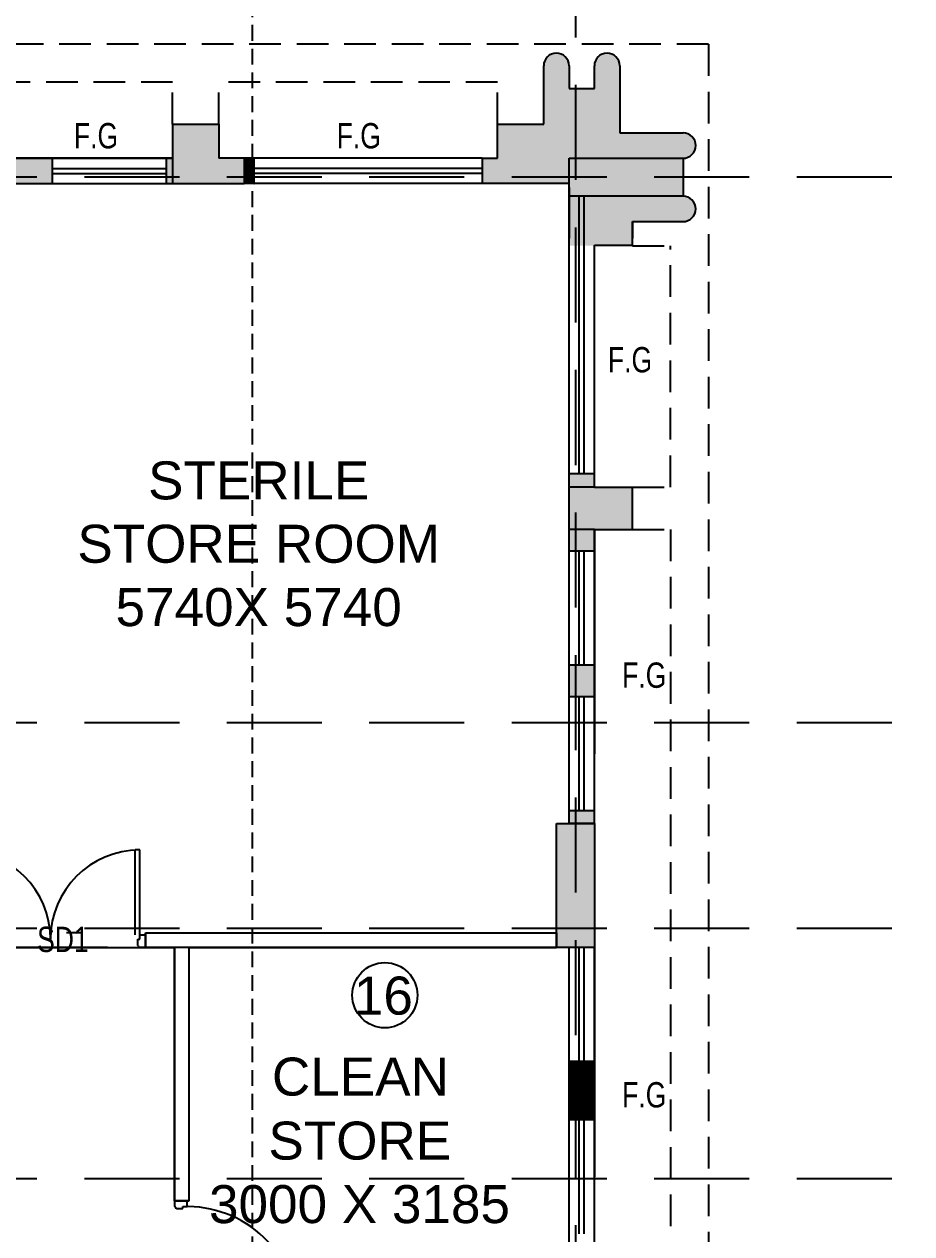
# Model space of a CAD drawing. Extents: x 11598203 to 11995143, y -3849975 to -3698974.
# Drawn here: x 11971727 to 11978736, y -3768511 to -3758963 of the extents above; entities that cross this region are included whole.
import ezdxf

# ---------------------------------------------------------------- set-up
doc = ezdxf.new("R2010")
doc.units = 0
doc.header["$MEASUREMENT"] = 0
doc.linetypes.add('DASHED', pattern=[0.75, 0.5, -0.25])
doc.linetypes.add('HIDDEN', pattern=[0.375, 0.25, -0.125])
doc.layers.get('0').update_dxf_attribs({"linetype": 'CONTINUOUS'})
for name, color, linetype in [('GRID LINES', 9, 'CONTINUOUS'), ('HATCH', 7, 'CONTINUOUS'), ('HS', 7, 'CONTINUOUS'), ('SECTION', 8, 'CONTINUOUS')]:
    doc.layers.add(name, color=color, linetype=linetype)
doc.styles.add('ARIAL', font='arial.ttf', dxfattribs={"width": 0.75})
doc.styles.get("Standard").update_dxf_attribs({"font": 'arial.ttf'})

# ---------------------------------------------------------------- blocks, each defined once
blk = doc.blocks.new('8TH FLOOR')
at = {"ltscale": 500}
h = blk.add_hatch(color=8, dxfattribs=at)
edge = h.paths.add_edge_path()
edge.add_line((0, 48849.99999993248), (-899.9999997001141, 48849.99999993341))
edge.add_line((-899.9999997001141, 48849.99999993341), (-899.9999997001141, 48460.0008694143))
edge.add_line((-899.9999997001141, 48460.0008694143), (-399.9999997001141, 48460.00086941384))
edge.add_line((-399.9999997001141, 48460.00086941384), (-399.9999997001141, 48649.99999993341))
edge.add_line((-399.9999997001141, 48649.99999993341), (0, 48649.99999993294))
edge.add_arc((0.0002157911658287048, 48749.99999993248), 99.99999999976717, 269.9998763607694, 450.0001236392305)
edge = h.paths.add_edge_path()
edge.add_line((-699.9999997019768, 49699.99999993201), (-899.9999997001141, 49699.99999993201))
edge.add_line((-899.9999997001141, 49699.99999993201), (-899.9999997001141, 49879.99999991478))
edge.add_arc((-999.9999998491257, 49879.9999999227), 100.0000001490116, 0, 180)
edge.add_line((-1099.999999998137, 49879.99999993062), (-1100, 49419.99999993248))
edge.add_line((-1100, 49419.99999993248), (-1464.999999698251, 49419.99999993248))
edge.add_line((-1464.999999698251, 49419.99999993248), (-1464.999999698251, 49149.99999993294))
edge.add_line((-1464.999999698251, 49149.99999993294), (-1585.999999994412, 49149.99999993294))
edge.add_line((-1585.999999994412, 49149.99999993294), (-1585.999999994412, 48949.99999993201))
edge.add_line((-1585.999999994412, 48949.99999993201), (-899.9999997001141, 48949.99999993248))
edge.add_line((-899.9999997001141, 48949.99999993248), (-899.9999997001141, 49149.99999993155))
edge.add_line((-899.9999997001141, 49149.99999993155), (0, 49149.99999993248))
edge.add_arc((-1.862645149230957e-09, 49249.99999993155), 99.99999999906868, 270.0000000010672, 449.9999999989328)
edge.add_line((0, 49349.99999993062), (-499.9999999962747, 49349.99999993108))
edge.add_line((-499.9999999962747, 49349.99999993108), (-499.9999999962747, 49879.99999993062))
edge.add_arc((-599.9999999962747, 49879.99995152699), 100.0000000000117, 2.77312199187236e-05, 180.004409531831)
edge.add_line((-699.9999997001141, 49879.99225543858), (-699.9999997019768, 49699.99999993201))
for points in [[(-3464.999999696389, 49149.99999993201), (-3664.999999994412, 49149.99999993248), (-3664.999999992549, 49419.99999993248), (-4029.999999696389, 49419.99999993201), (-4029.999999696389, 49149.99999993248), (-4029.999999692664, 48949.99999993248), (-3464.999999696389, 48949.99999993248)], [(-5364.999999692664, 49069.99999993294), (-5364.999999692664, 49149.99999993201), (-4981.50503981486, 49149.99999993201), (-4981.50503981486, 49069.99999993248), (-4981.50503981486, 49029.99999993294), (-4981.50503981486, 48949.99999993294), (-5364.999999692664, 48949.99999993294), (-5364.999999692664, 49029.99999993341)], [(-4029.999999696389, 48949.99999993294), (-4029.999999696389, 49149.99999993248), (-4081.50503981486, 49149.99999993248), (-4081.50503981486, 49069.99999993341), (-4081.50503981486, 49029.99999993388), (-4081.50503981486, 48949.99999993248), (-4029.999999696389, 48949.99999993248)], [(-699.9999997001141, 46555.00086941803), (-699.9999997001141, 46660.0008694143), (-779.9999997001141, 46660.0008694143), (-819.9999997001141, 46660.0008694143), (-899.9999997001141, 46660.0008694143), (-899.9999997001141, 46555.00086941803)], [(-399.9999997001141, 46555.00086941803), (-699.9999997001141, 46555.00086941803), (-899.9999997001141, 46555.00086941849), (-899.9999997001141, 46220.00086941896), (-699.9999997001141, 46220.00086941896), (-399.9999997001141, 46220.00086941896)], [(-699.9999997001141, 43898.26086947182), (-699.9999997001141, 43999.69811117975), (-779.9999997001141, 43999.69811117975), (-819.9999997001141, 43999.69811117975), (-899.9999997001141, 43999.69811117975), (-899.9999997001141, 43898.26086947182)]]:
    blk.add_hatch(color=8, dxfattribs=at).paths.add_polyline_path(points)
h = blk.add_hatch(color=8, dxfattribs=at)
h.paths.add_polyline_path([(-819.9999996982515, 44899.69811117975), (-779.9999997001141, 44899.69811117975), (-699.9999997001141, 44899.69811117975), (-699.9999997001141, 45149.69811118022), (-779.9999997001141, 45149.69811118022), (-819.9999997001141, 45149.69811118022), (-899.9999997001141, 45149.69811118022), (-899.9999997001141, 44899.69811117975)])
h.paths.add_polyline_path([(-819.9999996982515, 46049.69811118022), (-779.9999997001141, 46049.69811118022), (-699.9999997001141, 46049.69811118022), (-699.9999997001141, 46220.00086941896), (-899.9999997001141, 46220.00086941896), (-899.9999997001141, 46049.69811118022)])
at = {"layer": 'HATCH', "ltscale": 500}
h = blk.add_hatch(color=32, dxfattribs=at)
h.dxf.hatch_style = 1
h.paths.add_polyline_path([(-44309.99999993667, 10129.99999998417), (-44009.99999964237, 10129.99999998417), (-44009.99999964237, 9229.999999986961), (-44309.99999993667, 9229.999999986961)])
h.paths.add_polyline_path([(-6929.999999688938, 6229.99999998929), (-6629.999999688938, 6229.99999998929), (-6629.999999688938, 5251.73913045926), (-6929.999999688938, 5251.73913045926)])
h.paths.add_polyline_path([(-899.9999996982515, 6264.99999998929), (1.862645149230957e-09, 6264.99999998929), (1.862645149230957e-09, 5964.999999990221), (-899.9999996982515, 5964.999999990221)])
h.paths.add_polyline_path([(-31623.74347890913, -10479.99999998743), (-31023.74347890913, -10479.99999998743), (-31023.74347890913, -10779.9999999865), (-31623.74347890913, -10779.9999999865)])
h.paths.add_polyline_path([(-36804.99999965169, -13009.9999999837), (-36054.99999964982, -13009.9999999837), (-36054.99999964982, -13309.99999998324), (-36804.99999965169, -13309.99999998324)])
h.paths.add_polyline_path([(-26484.99999966472, 199.9999999990687), (-26184.99999996461, 199.9999999990687), (-26184.99999996461, -700.0008696326986), (-26484.99999966472, -700.0008696326986)])
h.paths.add_polyline_path([(-36354.99999994971, -17734.99913034542), (-36054.99999964982, -17734.99913034542), (-36054.99999964982, -18484.99999997485), (-36354.99999994971, -18484.99999997485)])
h.paths.add_polyline_path([(-4099.999999992549, 199.9999999995343), (-3499.999999992549, 200), (-3499.999999992549, -100), (-4099.999999992549, -100.0000000004657)])
h.paths.add_polyline_path([(-47739.99999963492, 18319.99999997579), (-46989.99999963678, 18319.99999997579), (-46989.99999963678, 18019.99999997439), (-47739.99999963492, 18019.99999997439)])
h.paths.add_polyline_path([(-47739.99999963492, 14789.99999997998), (-46839.99999963678, 14789.99999997998), (-46839.99999963678, 14489.99999997905), (-47739.99999963492, 14489.99999997905)])
h.paths.add_polyline_path([(-10758.26086936891, 299.9999999981374), (-9929.999999687076, 299.9999999981374), (-9929.999999687076, -9.313225746154785e-10), (-10758.26086936891, -9.313225746154785e-10)])
h.paths.add_polyline_path([(-36804.99999965169, -7679.999999991152), (-36054.99999964982, -7679.999999991152), (-36054.99999964982, -7979.999999990687), (-36804.99999965169, -7979.999999990687)])
h.paths.add_polyline_path([(-34514.99999965541, 900.0008696289733), (-34214.99999965355, 900.0008696289733), (-34214.99999965355, -9.313225746154785e-10), (-34514.99999965541, -9.313225746154785e-10)])
h.paths.add_polyline_path([(-40684.99999994412, 750.0008696299046), (-40384.99999964423, 750.0008696299046), (-40384.99999964423, -9.313225746154785e-10), (-40684.99999994412, -9.313225746154785e-10)])
h.paths.add_polyline_path([(-41009.99999964423, -25.00000000093132), (-40709.9999996461, -25.00000000093132), (-40709.9999996461, -775.0008696322329), (-41009.99999964423, -775.0008696322329)])
h.paths.add_polyline_path([(-47739.99999963492, 29189.99999996088), (-46989.99999963678, 29189.99999996088), (-46989.99999963678, 28889.99999995949), (-47739.99999963492, 28889.99999995949)])
h.paths.add_polyline_path([(-899.9999997001141, 29189.99999995902), (0, 29189.99999995902), (0, 28889.99999996042), (-899.9999997001141, 28889.99999996042)])
h.paths.add_polyline_path([(-47839.99999963678, 10129.99999998417), (-47539.99999993294, 10129.99999998417), (-47539.99999993294, 9229.99999998603), (-47839.99999963678, 9229.99999998603)])
h.paths.add_polyline_path([(-41009.99999964423, 750.0008696299046), (-40709.9999996461, 750.0008696299046), (-40709.9999996461, -9.313225746154785e-10), (-41009.99999964423, -9.313225746154785e-10)])
h.paths.add_polyline_path([(-999.9999999944121, 42919.99999993807), (-699.9999996963888, 42919.99999993807), (-699.9999996963888, 43898.26086947182), (-999.9999999944121, 43898.26086947182)])
h.paths.add_polyline_path([(-47739.99999963492, 21919.9999999702), (-46989.99999963678, 21919.9999999702), (-46989.99999963678, 21619.99999996973), (-47739.99999963492, 21619.99999996973)])
h.paths.add_polyline_path([(-19284.99999967404, 199.9999999990687), (-18984.9999996759, 199.9999999990687), (-18984.9999996759, -700.0008696326986), (-19284.99999967404, -700.0008696326986)])
h.paths.add_polyline_path([(-899.9999996982515, 49149.99999993155), (1.862645149230957e-09, 49149.99999993155), (1.862645149230957e-09, 48849.99999993294), (-899.9999996982515, 48849.99999993294)])
h.paths.add_polyline_path([(-899.9999997001141, 32789.9999999539), (0, 32789.9999999539), (0, 32489.9999999539), (-899.9999997001141, 32489.9999999539)])
h.paths.add_polyline_path([(-47739.99999963492, 25519.99999996601), (-46989.99999963678, 25519.99999996601), (-46989.99999963678, 25219.99999996461), (-47739.99999963492, 25219.99999996461)])
h.paths.add_polyline_path([(-15684.99999997579, 6229.999999991152), (-15384.99999967776, 6229.999999991152), (-15384.99999967776, 5329.999130359385), (-15684.99999997579, 5329.999130359385)])
h.paths.add_polyline_path([(-899.9999996982515, 25519.99999996414), (1.862645149230957e-09, 25519.99999996414), (1.862645149230957e-09, 25219.99999996461), (-899.9999996982515, 25219.99999996461)])
h.paths.add_polyline_path([(-39509.99999964796, -13009.9999999837), (-38759.99999964796, -13009.9999999837), (-38759.99999964796, -13309.99999998324), (-39509.99999964796, -13309.99999998324)])
h.paths.add_polyline_path([(-42694.99999964237, 39919.99999994319), (-42394.99999994226, 39919.99999994319), (-42394.99999994226, 39319.99913031235), (-42694.99999964237, 39319.99913031235)])
h.paths.add_polyline_path([(-47739.99999959394, 39919.99999994319), (-46839.99999963678, 39919.99999994319), (-46839.99999963678, 39619.99999994365), (-47739.99999959394, 39619.99999994365)])
h.paths.add_polyline_path([(-899.9999996963888, 39919.99999994319), (-99.99999999813735, 39919.99999994319), (-99.99999999813735, 39619.99999994319), (-899.9999996963888, 39619.99999994319)])
h.paths.add_polyline_path([(-4099.999999992549, 11189.99999998277), (-3401.09994309023, 11189.99999998277), (-3401.09994309023, 10889.99999998463), (-4099.999999992549, 10889.99999998463)])
h.paths.add_polyline_path([(-31623.74347890913, -7729.999999990687), (-31023.74347890913, -7729.999999990687), (-31023.74347890913, -8029.999999990221), (-31623.74347890913, -8029.999999990221)])
h.paths.add_polyline_path([(-44759.99999963865, -18184.99999997532), (-44009.99999964237, -18184.99999997532), (-44009.99999964237, -18484.99999997485), (-44759.99999963865, -18484.99999997485)])
h.paths.add_polyline_path([(-6929.999999690801, 299.9999999981374), (-6101.739130310714, 299.9999999981374), (-6101.739130310714, -9.313225746154785e-10), (-6929.999999690801, -9.313225746154785e-10)])
h.paths.add_polyline_path([(-899.9999996982515, 18319.99999997392), (1.862645149230957e-09, 18319.99999997392), (1.862645149230957e-09, 18019.99999997439), (-899.9999996982515, 18019.99999997439)])
h.paths.add_polyline_path([(-48040.00086926669, -18184.99999997532), (-47289.99999993481, -18184.99999997532), (-47289.99999993481, -18484.99999997485), (-48040.00086926669, -18484.99999997485)])
h.paths.add_polyline_path([(-42694.99999964237, 43520.00086956983), (-42394.99999994226, 43520.00086956983), (-42394.99999994226, 42919.99999993946), (-42694.99999964237, 42919.99999993946)])
h.paths.add_polyline_path([(-39509.99999964796, -10529.99999998696), (-38759.99999964796, -10529.99999998696), (-38759.99999964796, -10829.9999999865), (-39509.99999964796, -10829.9999999865)])
h.paths.add_polyline_path([(-42369.99999934621, 43520.00086956983), (-42069.99999964237, 43520.00086956983), (-42069.99999964237, 42919.99999993946), (-42369.99999934621, 42919.99999993946)])
h.paths.add_polyline_path([(-39509.99999964796, -7679.999999991152), (-38759.99999964796, -7679.999999991152), (-38759.99999964796, -7979.999999990687), (-39509.99999964796, -7979.999999990687)])
h.paths.add_polyline_path([(-46359.99999963865, 43820.00086941989), (-46059.99999993853, 43820.00086941989), (-46059.99999993853, 42919.99999993807), (-46359.99999963865, 42919.99999993807)])
h.paths.add_polyline_path([(-899.9999997038394, 299.9999999981374), (0, 299.9999999981374), (0, -4.656612873077393e-10), (-899.9999997038394, -4.656612873077393e-10)])
h.paths.add_polyline_path([(-28249.9999999553, 51450.00086941058), (-27950.00000025518, 51450.00086941058), (-27950.00000025518, 50549.99999992875), (-28249.9999999553, 50549.99999992875)])
h.paths.add_polyline_path([(-22219.99999996834, 51450.00086941198), (-21920.00000026822, 51450.00086941198), (-21920.00000026822, 50549.99999993015), (-22219.99999996834, 50549.99999993015)])
h.paths.add_polyline_path([(-44309.99999993667, 750.0008696299046), (-44009.99999964237, 750.0008696299046), (-44009.99999964237, -9.313225746154785e-10), (-44309.99999993667, -9.313225746154785e-10)])
h.paths.add_polyline_path([(-42369.99999934621, 39919.99999994319), (-42069.99999964237, 39919.99999994319), (-42069.99999964237, 39319.99913031235), (-42369.99999934621, 39319.99913031235)])
h.paths.add_polyline_path([(-31549.99999965541, 51450.00086941151), (-31249.9999999553, 51450.00086941151), (-31249.9999999553, 50549.99999992969), (-31549.99999965541, 50549.99999992969)])
h.paths.add_polyline_path([(-46359.99999963865, 49700.00086941384), (-46059.99999993481, 49700.00086941384), (-46059.99999993481, 48949.99999993155), (-46359.99999963865, 48949.99999993155)])
h.paths.add_polyline_path([(-42694.99999964237, 36319.99999994878), (-42394.99999994226, 36319.99999994878), (-42394.99999994226, 35719.99913031748), (-42694.99999964237, 35719.99913031748)])
h.paths.add_polyline_path([(-42369.99999934621, 35719.99913031748), (-42069.99999964237, 35719.99913031748), (-42069.99999964237, 36319.99999994785), (-42369.99999934621, 36319.99999994785)])
h.paths.add_polyline_path([(-44309.99999993667, 15239.99999997811), (-44009.99999964237, 15239.99999997811), (-44009.99999964237, 14489.99999997998), (-44309.99999993667, 14489.99999997998)])
h.paths.add_polyline_path([(-42694.99999964237, 49700.00086941384), (-42394.99999993853, 49700.00086941384), (-42394.99999993853, 48949.99999993155), (-42694.99999964237, 48949.99999993155)])
h.paths.add_polyline_path([(-44760.00086956844, -25.00000000093132), (-44009.99999964237, -25.00000000093132), (-44009.99999964237, -325.0000000004657), (-44760.00086956844, -325.0000000004657)])
h.paths.add_polyline_path([(-15684.99999997765, 199.9999999990687), (-15384.99999967963, 199.9999999990687), (-15384.99999967963, -700.0008696326986), (-15684.99999997765, -700.0008696326986)])
h.paths.add_polyline_path([(-39509.99999964796, -5199.999999994412), (-38759.99999964796, -5199.999999994412), (-38759.99999964796, -5499.999999993946), (-39509.99999964796, -5499.999999993946)])
h.paths.add_polyline_path([(-44309.99999993667, 6229.999999989755), (-44009.99999964237, 6229.999999989755), (-44009.99999964237, 5479.999130359851), (-44309.99999993667, 5479.999130359851)])
h.paths.add_polyline_path([(-36354.99999994971, -25.00000000093132), (-36054.99999964982, -25.00000000093132), (-36054.99999964982, -775.0008696322329), (-36354.99999994971, -775.0008696322329)])
h.paths.add_polyline_path([(-22884.99999967031, 199.9999999990687), (-22584.99999967031, 199.9999999990687), (-22584.99999967031, -700.0008696326986), (-22884.99999967031, -700.0008696326986)])
h.paths.add_polyline_path([(-899.9999997001141, 36319.99999994785), (1.862645149230957e-09, 36319.99999994785), (1.862645149230957e-09, 36019.99999994831), (-899.9999997001141, 36019.99999994831)])
h.paths.add_polyline_path([(-47739.99999963492, 32789.99999995483), (-46989.99999963678, 32789.99999995483), (-46989.99999963678, 32489.99999995437), (-47739.99999963492, 32489.99999995437)])
h.paths.add_polyline_path([(-6929.999999690801, -25.00000000093132), (-6329.999130060896, -25.00000000093132), (-6329.999130060896, -325.0000000004657), (-6929.999999690801, -325.0000000004657)])
h.paths.add_polyline_path([(-41009.99999964423, -17734.99913034542), (-40709.9999996461, -17734.99913034542), (-40709.9999996461, -18484.99999997485), (-41009.99999964423, -18484.99999997485)])
h.paths.add_polyline_path([(-36804.99999965169, -5199.999999994412), (-36054.99999964982, -5199.999999994412), (-36054.99999964982, -5499.999999993015), (-36804.99999965169, -5499.999999993015)])
h.paths.add_polyline_path([(-48015.00043445081, -25.00000000093132), (-47264.99956511892, -25.00000000093132), (-47264.99956511892, -325.0000000004657), (-48015.00043445081, -325.0000000004657)])
h.paths.add_polyline_path([(-10530.000869615, -25.00000000093132), (-9929.999999687076, -25.00000000093132), (-9929.999999687076, -325.0000000004657), (-10530.000869615, -325.0000000004657)])
h.paths.add_polyline_path([(-46839.99999963678, 36319.99999994878), (-47739.99999929406, 36319.99999994878), (-47739.99999929406, 36019.99999994971), (-46839.99999963678, 36019.99999994971)])
h.paths.add_polyline_path([(-34514.99999965541, 6229.999999991152), (-34214.99999965169, 6229.999999991152), (-34214.99999965169, 5329.999130359851), (-34514.99999965541, 5329.999130359851)])
h.paths.add_polyline_path([(-30084.999999661, 199.9999999990687), (-29784.99999965914, 199.9999999990687), (-29784.99999965914, -700.0008696326986), (-30084.999999661, -700.0008696326986)])
h.paths.add_polyline_path([(-36804.99999965169, -10529.99999998696), (-36054.99999964982, -10529.99999998696), (-36054.99999964982, -10829.9999999865), (-36804.99999965169, -10829.9999999865)])
h.paths.add_polyline_path([(-10229.99999998137, 6229.99999998929), (-9929.999999685213, 6229.99999998929), (-9929.999999685213, 5329.999130359385), (-10229.99999998137, 5329.999130359385)])
h.paths.add_polyline_path([(-899.9999997001141, 14789.99999997811), (0, 14789.99999997811), (0, 14489.99999997905), (-899.9999997001141, 14489.99999997905)])
h.paths.add_polyline_path([(-899.9999996982515, 9529.999999985565), (78.26086968556046, 9529.999999985565), (78.26086968556046, 9229.99999998603), (-899.9999996982515, 9229.99999998603)])
h.paths.add_polyline_path([(-39939.99999964423, 49850.00086956192), (-39639.99999964796, 49850.00086956192), (-39639.99999964796, 48949.99999993155), (-39939.99999964423, 48949.99999993155)])
edge = h.paths.add_edge_path()
edge.add_line((-19434.99999996834, 49850.00086941803), (-19434.99999996834, 48949.99999993201))
edge.add_line((-6929.999999690801, 9229.99999998603), (-5951.739130010828, 9229.99999998603))
edge.add_line((-41009.99999964423, 15239.99999997811), (-41009.99999964423, 14489.99999997905))
edge.add_line((-19134.99999967404, 42919.99999993946), (-19134.99999967217, 43820.00086941989))
edge.add_line((-40709.9999996461, 5479.999130359851), (-40709.9999996461, 6229.999999989755))
edge.add_line((-40684.99999994412, 6229.999999989755), (-40684.99999994412, 5479.999130359851))
h.paths.add_polyline_path([(-22219.99999967217, 9529.999999986496), (-21319.99913033843, 9529.999999986496), (-21319.99913033843, 9229.99999998603), (-22219.99999967217, 9229.99999998603)])
h.paths.add_polyline_path([(-37579.99999994598, 10129.99999998417), (-37279.99999964982, 10129.99999998417), (-37279.99999964982, 9230.000000179745), (-37579.99999994598, 9230.000000179745)])
h.paths.add_polyline_path([(-40684.99999994412, 9979.999999985565), (-40384.99999964423, 9979.999999985565), (-40384.99999964423, 9229.99999998603), (-40684.99999994412, 9229.99999998603)])
h.paths.add_polyline_path([(-40684.99999994412, 6229.999999989755), (-40384.99999964423, 6229.999999989755), (-40384.99999964423, 5479.999130359851), (-40684.99999994412, 5479.999130359851)])
h.paths.add_polyline_path([(-32228.26086933725, 9529.999999985565), (-31249.99999995343, 9529.999999985565), (-31249.99999995343, 9229.99999998603), (-32228.26086933725, 9229.99999998603)])
h.paths.add_polyline_path([(-30424.13043435104, 6229.999999990687), (-29445.86956496723, 6229.999999990687), (-29445.86956496723, 5929.999999990221), (-30424.13043435104, 5929.999999990221)])
h.paths.add_polyline_path([(-16860.00086900964, 9529.999999985565), (-15959.9999996759, 9529.999999985565), (-15959.9999996759, 9229.99999998603), (-16860.00086900964, 9229.99999998603)])
h.paths.add_polyline_path([(-28249.99999995902, 9529.999999986496), (-27271.73913027905, 9529.999999986496), (-27271.73913027905, 9229.99999998603), (-28249.99999995902, 9229.99999998603)])
h.paths.add_polyline_path([(-10830.00086931512, 9529.999999985565), (-9929.999999685213, 9529.999999985565), (-9929.999999685213, 9229.99999998603), (-10830.00086931512, 9229.99999998603)])
h.paths.add_polyline_path([(-41009.99999964423, 9979.999999985565), (-40709.9999996461, 9979.999999985565), (-40709.9999996461, 9229.99999998603), (-41009.99999964423, 9229.99999998603)])
h.paths.add_polyline_path([(-41009.99999964423, 6229.999999989755), (-40709.9999996461, 6229.999999989755), (-40709.9999996461, 5479.999130359851), (-41009.99999964423, 5479.999130359851)])
h.paths.add_polyline_path([(-16860.00086900964, 36319.99999994785), (-15959.9999996759, 36319.99999994785), (-15959.9999996759, 36019.99999994878), (-16860.00086900964, 36019.99999994878)], flags=16)
h.paths.add_polyline_path([(-22219.99999967217, 43520.00086956937), (-21919.99999967031, 43520.00086956937), (-21919.99999967031, 42919.9999999404), (-22219.99999967217, 42919.9999999404)], flags=16)
h.paths.add_polyline_path([(-22219.99999967217, 29189.99999995902), (-21319.99913033657, 29189.99999995902), (-21319.99913033657, 28889.99999995949), (-22219.99999967217, 28889.99999995949)], flags=16)
h.paths.add_polyline_path([(-25449.99999966286, 45379.9999999362), (-24849.99913003296, 45379.9999999362), (-24849.99913003296, 45079.99999993667), (-25449.99999966286, 45079.99999993667)], flags=16)
h.paths.add_polyline_path([(-25449.999999661, 43219.99999993946), (-24849.99913003296, 43219.99999993946), (-24849.99913003296, 42919.99999993993), (-25449.999999661, 42919.99999993993)], flags=16)
h.paths.add_polyline_path([(-16860.00086901151, 14789.99999997811), (-15959.9999996759, 14789.99999997811), (-15959.9999996759, 14489.99999997998), (-16860.00086901151, 14489.99999997998)], flags=16)
h.paths.add_polyline_path([(-41009.99999964423, 15239.99999997811), (-40709.9999996461, 15239.99999997811), (-40709.9999996461, 14489.99999997905), (-41009.99999964423, 14489.99999997905)], flags=16)
h.paths.add_polyline_path([(-31249.99999994598, 25219.99999994226), (-32150.00086928345, 25219.99999994226), (-32150.00086928345, 25519.99999996321), (-31249.99999994598, 25519.99999996321)], flags=16)
h.paths.add_polyline_path([(-38180.00086927973, 18319.99999997392), (-37279.99999965169, 18319.99999997392), (-37279.99999965169, 18019.99999997439), (-38180.00086927973, 18019.99999997439)], flags=16)
h.paths.add_polyline_path([(-31549.99999965355, 15089.99999997765), (-31249.99999995716, 15089.99999997765), (-31249.99999995716, 14189.99999997951), (-31549.99999965355, 14189.99999997951)], flags=16)
h.paths.add_polyline_path([(-38180.00086927973, 14789.99999997811), (-37279.99999965169, 14789.99999997811), (-37279.99999965169, 14489.99999997905), (-38180.00086927973, 14489.99999997905)], flags=16)
h.paths.add_polyline_path([(-22219.99999967217, 18319.99999997392), (-21319.99913033843, 18319.99999997392), (-21319.99913033843, 18019.99999997439), (-22219.99999967217, 18019.99999997439)], flags=16)
h.paths.add_polyline_path([(-40684.99999994412, 15239.99999997811), (-40384.99999964423, 15239.99999997811), (-40384.99999964423, 14489.99999997905), (-40684.99999994412, 14489.99999997905)], flags=16)
h.paths.add_polyline_path([(-38180.00086927973, 21919.99999996927), (-37279.99999965169, 21919.99999996927), (-37279.99999965169, 21619.99999996973), (-38180.00086927973, 21619.99999996973)], flags=16)
h.paths.add_polyline_path([(-16860.00086900778, 32789.9999999539), (-15959.9999996759, 32789.9999999539), (-15959.9999996759, 32489.99999995437), (-16860.00086900778, 32489.99999995437)], flags=16)
h.paths.add_polyline_path([(-16860.00086900964, 21919.99999996927), (-15959.9999996759, 21919.99999996927), (-15959.9999996759, 21619.99999996973), (-16860.00086900964, 21619.99999996973)], flags=16)
h.paths.add_polyline_path([(-16860.00086901151, 25519.99999996508), (-15959.99999967776, 25519.99999996508), (-15959.99999967776, 25219.99999996414), (-16860.00086901151, 25219.99999996414)], flags=16)
h.paths.add_polyline_path([(-13359.99999968149, 11189.99999998324), (-12759.99999968335, 11189.99999998324), (-12759.99999968335, 10889.99999998324), (-13359.99999968149, 10889.99999998324)], flags=16)
h.paths.add_polyline_path([(-6929.999999690801, 29189.99999995902), (-6029.999130355194, 29189.99999995902), (-6029.999130355194, 28889.99999995949), (-6929.999999690801, 28889.99999995949)], flags=16)
h.paths.add_polyline_path([(-10830.00086931698, 29189.99999995902), (-9929.999999685213, 29189.99999995902), (-9929.999999685213, 28889.99999995949), (-10830.00086931698, 28889.99999995949)], flags=16)
h.paths.add_polyline_path([(-28249.99999995716, 22219.99999996834), (-27949.999999661, 22219.99999996834), (-27949.999999661, 21319.99999997066), (-28249.99999995716, 21319.99999997066)], flags=16)
h.paths.add_polyline_path([(-22219.99999967031, 21919.99999996927), (-21319.99913033657, 21919.99999996927), (-21319.99913033657, 21619.99999996973), (-22219.99999967031, 21619.99999996973)], flags=16)
h.paths.add_polyline_path([(-6929.999999690801, 9529.999999985565), (-5951.739130010828, 9529.999999985565), (-5951.739130010828, 9229.99999998603), (-6929.999999690801, 9229.99999998603)], flags=16)
h.paths.add_polyline_path([(-31549.99999965541, 22219.99999996787), (-31249.9999999553, 22219.99999996787), (-31249.9999999553, 21319.99999997066), (-31549.99999965541, 21319.99999997066)], flags=16)
h.paths.add_polyline_path([(-10229.99999998324, 22219.99999996787), (-9929.999999685213, 22219.99999996787), (-9929.999999685213, 21319.9999999702), (-10229.99999998324, 21319.9999999702)], flags=16)
h.paths.add_polyline_path([(-28249.99999995902, 29189.99999995949), (-27349.99913002923, 29189.99999995949), (-27349.99913002923, 28889.99999995902), (-28249.99999995902, 28889.99999995902)], flags=16)
h.paths.add_polyline_path([(-15132.49999967963, 43219.999999939), (-14232.49999967963, 43219.999999939), (-14232.49999967963, 42919.99999993993), (-15132.49999967963, 42919.99999993993)], flags=16)
h.paths.add_polyline_path([(-10829.9999999851, 43219.999999939), (-9929.999999685213, 43219.999999939), (-9929.999999685213, 42919.99999993946), (-10829.9999999851, 42919.99999993946)], flags=16)
h.paths.add_polyline_path([(-6929.999999688938, 43219.999999939), (-6029.999999688938, 43219.999999939), (-6029.999999688938, 42919.99999993434), (-6929.999999688938, 42919.99999993434)], flags=16)
h.paths.add_polyline_path([(-22219.99999967031, 25519.99999996414), (-21319.99913033657, 25519.99999996414), (-21319.99913033657, 25219.99999996414), (-22219.99999967031, 25219.99999996414)], flags=16)
h.paths.add_polyline_path([(-28249.99999995902, 25519.99999996554), (-27349.99913003109, 25519.99999996554), (-27349.99913003109, 25219.99999996508), (-28249.99999995902, 25219.99999996508)], flags=16)
h.paths.add_polyline_path([(-34679.99999965355, 11189.99999998417), (-34079.99999995157, 11189.99999998417), (-34079.99999995157, 10889.99999998417), (-34679.99999965355, 10889.99999998417)], flags=16)
h.paths.add_polyline_path([(-22219.99999996834, 36319.99999994691), (-21319.99913033471, 36319.99999994691), (-21319.99913033471, 36019.99999994878), (-22219.99999996834, 36019.99999994878)], flags=16)
h.paths.add_polyline_path([(-38180.00086927973, 25519.99999996414), (-37279.99999965169, 25519.99999996414), (-37279.99999965169, 25219.99999996461), (-38180.00086927973, 25219.99999996461)], flags=16)
h.paths.add_polyline_path([(-6929.999999688938, 25519.99999996414), (-6029.999130355194, 25519.99999996414), (-6029.999130355194, 25219.99999996461), (-6929.999999688938, 25219.99999996461)], flags=16)
h.paths.add_polyline_path([(-10830.00086931512, 25519.99999996414), (-9929.999999687076, 25519.99999996414), (-9929.999999687076, 25219.99999996461), (-10830.00086931512, 25219.99999996461)], flags=16)
h.paths.add_polyline_path([(-6929.999999688938, 22219.9999999688), (-6629.999999690801, 22219.9999999688), (-6629.999999690801, 21319.9999999702), (-6929.999999688938, 21319.9999999702)], flags=16)
h.paths.add_polyline_path([(-28249.99999995902, 18619.99997908762), (-27949.99999966286, 18619.99997908762), (-27949.99999966286, 17719.99999997485), (-28249.99999995902, 17719.99999997485)], flags=16)
h.paths.add_polyline_path([(-6929.999999687076, 15089.99999997718), (-6629.999999688938, 15089.99999997718), (-6629.999999688938, 14189.99999997951), (-6929.999999687076, 14189.99999997951)], flags=16)
h.paths.add_polyline_path([(-22219.99999967031, 32789.99999995437), (-21319.99913033657, 32789.99999995437), (-21319.99913033657, 32489.99999995437), (-22219.99999967031, 32489.99999995437)], flags=16)
h.paths.add_polyline_path([(-10229.99999998324, 33089.99999995343), (-9929.999999685213, 33089.99999995343), (-9929.999999685213, 32189.9999999553), (-10229.99999998324, 32189.9999999553)], flags=16)
h.paths.add_polyline_path([(-6929.999999688938, 33089.99999995343), (-6629.999999688938, 33089.99999995343), (-6629.999999688938, 32189.9999999553), (-6929.999999688938, 32189.9999999553)], flags=16)
h.paths.add_polyline_path([(-32150.00086928532, 29189.99999995856), (-31249.9999999553, 29189.99999995856), (-31249.9999999553, 28889.99999995949), (-32150.00086928532, 28889.99999995949)], flags=16)
h.paths.add_polyline_path([(-16860.00086900964, 29189.99999995902), (-15959.9999996759, 29189.99999995902), (-15959.9999996759, 28888.46057634568), (-16860.00086900964, 28888.46057634568)], flags=16)
h.paths.add_polyline_path([(-38180.00086927973, 29189.99999995902), (-37279.99999965169, 29189.99999995902), (-37279.99999965169, 28889.99999995949), (-38180.00086927973, 28889.99999995949)], flags=16)
h.paths.add_polyline_path([(-23224.13043435849, 6229.999999991152), (-22245.86956527643, 6229.999999991152), (-22245.86956527643, 5929.999999989755), (-23224.13043435849, 5929.999999989755)], flags=16)
h.paths.add_polyline_path([(-31549.99999965727, 18619.99999997392), (-31249.99999995716, 18619.99999997392), (-31249.99999995716, 17719.99999997532), (-31549.99999965727, 17719.99999997532)], flags=16)
h.paths.add_polyline_path([(-35694.99999965169, 48949.99999993155), (-35394.99999994785, 48949.99999993155), (-35394.99999994785, 49750.00086956238), (-35694.99999965169, 49750.00086956238)], flags=16)
h.paths.add_polyline_path([(-6929.999999688938, 36619.99999994924), (-6629.999999688938, 36619.99999994924), (-6629.999999688938, 35719.99999994924), (-6929.999999688938, 35719.99999994924)], flags=16)
h.paths.add_polyline_path([(-31549.99999965727, 45980.00086941849), (-31249.99999995716, 45980.00086941849), (-31249.99999995716, 45079.99999993667), (-31549.99999965727, 45079.99999993667)], flags=16)
h.paths.add_polyline_path([(-16860.00086901151, 39919.99999994365), (-15959.9999996759, 39919.99999994365), (-15959.9999996759, 39619.99999994365), (-16860.00086901151, 39619.99999994365)], flags=16)
h.paths.add_polyline_path([(-22219.99999967031, 45980.00086941803), (-21919.9999999702, 45980.00086941803), (-21919.9999999702, 45079.9999999362), (-22219.99999967031, 45079.9999999362)], flags=16)
h.paths.add_polyline_path([(-35694.99999965169, 43820.00086942129), (-35394.99999995157, 43820.00086942129), (-35394.99999995157, 42919.99999993946), (-35694.99999965169, 42919.99999993946)], flags=16)
h.paths.add_polyline_path([(-19434.99999967217, 43820.00086941989), (-19134.99999997206, 43820.00086941989), (-19135.00000026636, 42919.99999991478), (-19434.99999996647, 42919.99999991478)], flags=16)
h.paths.add_polyline_path([(-38180.00086927973, 39919.99999994319), (-37279.99999965169, 39919.99999994319), (-37279.99999965169, 39619.99999994319), (-38180.00086927973, 39619.99999994319)], flags=16)
h.paths.add_polyline_path([(-28249.99999995716, 39919.99999994319), (-27271.73913027905, 39919.99999994319), (-27271.73913027905, 39619.99999994365), (-28249.99999995716, 39619.99999994365)], flags=16)
h.paths.add_polyline_path([(-39939.99999964423, 43820.00086942082), (-39639.99999994412, 43820.00086942082), (-39639.99999994412, 42919.999999939), (-39939.99999964423, 42919.999999939)], flags=16)
h.paths.add_polyline_path([(-10229.9999999851, 49850.00086941384), (-9930.000000284985, 49850.00086941384), (-9930.000000284985, 48949.99999993201), (-10229.9999999851, 48949.99999993201)], flags=16)
h.paths.add_polyline_path([(-31549.99999965541, 43820.00086942129), (-31249.9999999553, 43820.00086942129), (-31249.9999999553, 42919.99999993946), (-31549.99999965541, 42919.99999993946)], flags=16)
h.paths.add_polyline_path([(-14832.49999997765, 49850.00086941384), (-14532.50000027753, 49850.00086941384), (-14532.50000027753, 48949.99999993201), (-14832.49999997765, 48949.99999993201)], flags=16)
h.paths.add_polyline_path([(-6929.999999688938, 39919.99999994319), (-6029.999130355194, 39919.99999994319), (-6029.999130355194, 39619.99999994365), (-6929.999999688938, 39619.99999994365)], flags=16)
h.paths.add_polyline_path([(-31549.99999965541, 33089.99999995343), (-31249.99999995716, 33089.99999995343), (-31249.99999995716, 32189.99999995483), (-31549.99999965541, 32189.99999995483)], flags=16)
h.paths.add_polyline_path([(-38180.00086927973, 36319.99999994971), (-37279.99999965169, 36319.99999994971), (-37279.99999965169, 36019.99999994878), (-38180.00086927973, 36019.99999994878)], flags=16)
h.paths.add_polyline_path([(-19434.99999996834, 49850.00086941803), (-19135.00000026822, 49850.00086941803), (-19135.00000026822, 48949.9999999362), (-19434.99999996834, 48949.9999999362)], flags=16)
h.paths.add_polyline_path([(-10830.00086932816, 39919.99999994319), (-9929.99999966845, 39919.99999994319), (-9929.999999657273, 39619.99999994319), (-10830.00086931698, 39619.99999994319)], flags=16)
h.paths.add_polyline_path([(-6929.999999687076, 49850.00086941384), (-6629.999999986961, 49850.00086941384), (-6629.999999986961, 48949.99999993201), (-6929.999999687076, 48949.99999993201)], flags=16)
h.paths.add_polyline_path([(-19624.1304346621, 6229.999999989755), (-18645.86956498213, 6229.999999989755), (-18645.86956498213, 5929.999999990687), (-19624.1304346621, 5929.999999990687)], flags=16)
h.paths.add_polyline_path([(-22219.99999967031, 39919.99999994319), (-21319.99913033657, 39919.99999994319), (-21319.99913033657, 39619.99999994365), (-22219.99999967031, 39619.99999994365)], flags=16)
h.paths.add_polyline_path([(-22219.99999996834, 14789.99999997905), (-21319.99913033843, 14789.99999997905), (-21319.99913033843, 14489.99999997905), (-22219.99999996834, 14489.99999997905)], flags=16)
h.paths.add_polyline_path([(-28249.99999995716, 36619.99999994924), (-27949.99999965914, 36619.99999994924), (-27949.99999965914, 35719.99999994924), (-28249.99999995716, 35719.99999994924)], flags=16)
h.paths.add_polyline_path([(-16860.00086900964, 18319.99999997392), (-15959.9999996759, 18319.99999997392), (-15959.9999996759, 18019.99999997439), (-16860.00086900964, 18019.99999997439)], flags=16)
h.paths.add_polyline_path([(-31549.99999965541, 35719.99999994924), (-31249.99999996088, 35719.99999994924), (-31249.99999996088, 36617.57461917354), (-31549.99999965541, 36617.57461917354)], flags=16)
h.paths.add_polyline_path([(-10229.9999999851, 18619.99999997346), (-9929.999999687076, 18619.99999997346), (-9929.999999687076, 17719.99999997579), (-10229.9999999851, 17719.99999997579)], flags=16)
h.paths.add_polyline_path([(-28249.99999995716, 15089.99999997765), (-27949.999999661, 15089.99999997765), (-27949.999999661, 14189.99999997951), (-28249.99999995716, 14189.99999997951)], flags=16)
h.paths.add_polyline_path([(-6929.999999690801, 18619.99999997346), (-6629.999999690801, 18619.99999997346), (-6629.999999690801, 17719.99999997485), (-6929.999999690801, 17719.99999997485)], flags=16)
h.paths.add_polyline_path([(-32228.26086933538, 39919.99999994319), (-31249.9999999553, 39919.99999994319), (-31249.9999999553, 39619.99999994319), (-32228.26086933538, 39619.99999994319)], flags=16)
h.paths.add_polyline_path([(-10229.99999998324, 15089.99999997811), (-9929.999999687076, 15089.99999997811), (-9929.999999687076, 14189.99999997951), (-10229.99999998324, 14189.99999997951)], flags=16)
h.paths.add_polyline_path([(-28249.99999995716, 33089.99999995343), (-27949.999999661, 33089.99999995343), (-27949.999999661, 32189.99999995483), (-28249.99999995716, 32189.99999995483)], flags=16)
h.paths.add_polyline_path([(-38180.00086927973, 32789.9999999539), (-37279.99999994785, 32789.9999999539), (-37279.99999994785, 32489.99999995437), (-38180.00086927973, 32489.99999995437)], flags=16)
h.paths.add_polyline_path([(-10229.99999998324, 36619.99999994924), (-9929.999999685213, 36619.99999994924), (-9929.999999685213, 35719.99999994971), (-10229.99999998324, 35719.99999994971)], flags=16)
at = {"layer": 'HS', "lineweight": -3, "ltscale": 500}
h = blk.add_hatch(dxfattribs=at)
h.set_pattern_fill('ANSI31', color=8)
h.set_pattern_definition([(45, (-10893295.24791181, 3611172.963597336), (-0.08838834764831845, 0.08838834764831845), [])])
h.paths.add_polyline_path([(-3464.999999696389, 49149.99999993248), (-3464.999999696389, 48949.99999993294), (-3385.999999994412, 48949.99999993294), (-3385.999999994412, 49149.99999993248)])
h = blk.add_hatch(dxfattribs=at)
h.set_pattern_fill('ANSI31', color=8)
h.set_pattern_definition([(45, (-11635483.24791181, 3804628.858887266), (-0.08838834764831845, 0.08838834764831845), [])])
h.paths.add_polyline_path([(-819.9999997001141, 41560.53065334074), (-779.9999997019768, 41560.53065334074), (-699.9999997001141, 41560.53065334074), (-699.9999997001141, 42020.06130674481), (-899.9999997001141, 42020.06130674481), (-899.9999997001141, 41560.53065334074)])
at = {"color": 3, "linetype": 'HIDDEN', "lineweight": 25, "ltscale": 500}
blk.add_line((-3401.441715750843, 6014.896669861395), (-3398.247911812738, 51571.8588872659), dxfattribs=at)
at = {"color": 8, "linetype": 'DASHED', "lineweight": 25, "ltscale": 500}
for p, q in [((200.0000002998859, 50049.99999993108), (-22019.99999996834, 50049.99999993108)), ((200.0000002998859, 50049.99999993108), (200.0000002998859, 0)), ((-4029.999999696389, 49749.99999993155), (-6264.999999692664, 49749.99999993155)), ((-4029.999999696389, 49419.99999993248), (-4029.999999696389, 49749.99999993155)), ((-3664.999999994412, 49419.99999993248), (-3664.999999994412, 49749.99999993155)), ((-1464.999999698251, 49749.99999993155), (-3664.999999994412, 49749.99999993155)), ((-1464.999999698251, 49419.99999993248), (-1464.999999698251, 49749.99999993155)), ((-399.9999997001141, 48460.0008694143), (-100, 48460.0008694143)), ((-100, 46555.00086941803), (-100, 48460.0008694143)), ((-399.9999997001141, 46555.00086941803), (-100, 46555.00086941803)), ((-399.9999997001141, 46220.00086941896), (-100, 46220.00086941896)), ((-100, 46220.00086941896), (-100, 40454.99999994365))]:
    blk.add_line(p, q, dxfattribs=at)
at = {"color": 8, "lineweight": 25}
for p, q in [((-1100, 49419.99999993248), (-1100, 49879.99999993062)), ((-1100, 49419.99999993248), (-1100, 49879.99999993062)), ((-899.9999997001141, 49879.99999993062), (-899.9999997001141, 49699.99999993201)), ((-899.9999997001141, 49879.99999993062), (-899.9999997001141, 49699.99999993201)), ((-699.9999997001141, 49699.99999993201), (-699.9999997001141, 49879.99999993062)), ((-699.9999997001141, 49699.99999993201), (-699.9999997001141, 49879.99999993062)), ((-499.9999999962747, 49879.99999993062), (-499.9999999962747, 49349.99999993108)), ((-499.9999999962747, 49879.99999993062), (-499.9999999962747, 49349.99999993108)), ((-899.9999997001141, 49699.99999993201), (-699.9999997001141, 49699.99999993201)), ((-899.9999997001141, 49699.99999993201), (-699.9999997001141, 49699.99999993201)), ((-4029.999999696389, 49419.99999993248), (-3664.999999994412, 49419.99999993248)), ((-4029.999999696389, 49419.99999993248), (-4029.999999696389, 49149.99999993248)), ((-3664.999999994412, 49419.99999993248), (-3664.999999994412, 49149.99999993248)), ((-1464.999999698251, 49149.99999993248), (-1464.999999698251, 49419.99999993248)), ((-1464.999999698251, 49419.99999993248), (-1100, 49419.99999993248)), ((-499.9999999962747, 49349.99999993108), (0, 49349.99999993108)), ((-499.9999999962747, 49349.99999993108), (0, 49349.99999993108)), ((-6264.999999692664, 49149.99999993201), (-4029.999999696389, 49149.99999993248)), ((-4029.999999696389, 49149.99999993248), (-4029.999999696389, 48949.99999993294)), ((-3464.999999696389, 49149.99999993248), (-3664.999999994412, 49149.99999993248)), ((-3464.999999696389, 49149.99999993248), (-3464.999999696389, 48949.99999993294)), ((-1585.999999994412, 49149.99999993248), (-3464.999999696389, 49149.99999993248)), ((-1585.999999994412, 49149.99999993248), (-1464.999999698251, 49149.99999993248)), ((-1585.999999994412, 49149.99999993248), (-1585.999999994412, 48949.99999993294)), ((-4981.50503981486, 49069.99999993248), (-4081.50503981486, 49069.99999993341)), ((-4981.50503981486, 49029.99999993294), (-4081.50503981486, 49029.99999993388)), ((-1585.999999994412, 49069.99999993248), (-3385.999999992549, 49069.99999993248)), ((-1585.999999994412, 49029.99999993294), (-3385.999999992549, 49029.99999993341)), ((-6264.999999692664, 48949.99999993248), (-4029.999999696389, 48949.99999993294)), ((-4029.999999696389, 48949.99999993248), (-3464.999999696389, 48949.99999993248)), ((-1585.999999994412, 48949.99999993294), (-3464.999999696389, 48949.99999993294)), ((-899.9999997001141, 48949.99999993248), (-1585.999999994412, 48949.99999993248)), ((-899.9999997001141, 48519.99999993248), (-899.9999997001141, 48919.99999993294)), ((-899.9999997001141, 48919.99999993294), (-899.9999997001141, 48519.99999993248)), ((-899.9999997001141, 48355.00086956518), (-899.9999997001141, 48849.99999993341)), ((-819.9999997001141, 46660.0008694143), (-819.9999997001141, 48849.99999993155)), ((-779.9999997001141, 46660.0008694143), (-779.9999997001141, 48849.99999993155)), ((-399.9999997001141, 48460.0008694143), (-399.9999997001141, 48649.99999993294)), ((-399.9999997001141, 48649.99999993294), (-399.9999997001141, 48519.99999993248)), ((-399.9999997001141, 48649.99999993294), (0, 48649.99999993294)), ((-399.9999997001141, 48649.99999993294), (0, 48649.99999993294)), ((-699.9999997001141, 48462.9079868542), (-399.9999997001141, 48462.9079868542)), ((-699.9999997001141, 46555.00086941803), (-699.9999997001141, 48462.9079868542)), ((-899.9999997001141, 46555.00086941803), (-899.9999997001141, 48355.0008694157)), ((-899.9999997001141, 46220.00086941896), (-899.9999997001141, 46555.00086941803)), ((-699.9999997001141, 46555.00086941803), (-899.9999997001141, 46555.00086941803)), ((-699.9999997001141, 46555.00086941803), (-399.9999997001141, 46555.00086941803)), ((-399.9999997001141, 46220.00086941896), (-399.9999997001141, 46555.00086941803)), ((-699.9999997001141, 46220.00086941896), (-899.9999997001141, 46220.00086941896)), ((-899.9999997001141, 43898.26086947182), (-899.9999997001141, 46220.00086941896)), ((-699.9999997001141, 46220.00086941896), (-399.9999997001141, 46220.00086941896)), ((-699.9999997001141, 43898.26086947182), (-699.9999997001141, 46220.00086941896)), ((-819.9999997001141, 45149.69811118022), (-819.9999996982515, 46049.69811118022)), ((-779.9999997001141, 45149.69811118022), (-779.9999997001141, 46049.69811118022)), ((-819.9999997001141, 43999.69811117975), (-819.9999996982515, 44899.69811117975)), ((-779.9999997001141, 43999.69811117975), (-779.9999997001141, 44899.69811117975)), ((-699.9999997001141, 43898.26086947182), (-899.9999997001141, 43898.26086947182)), ((-4324.999999333173, 43020.00000018487), (-4324.999999333173, 43690.00000003027)), ((-4289.999999340624, 43690.00000003027), (-4324.999999333173, 43690.00000003027)), ((-4289.999999340624, 43020.00000018487), (-4289.999999340624, 43690.00000003027)), ((-4752.499999010935, 43034.99999994133), (-4867.499999009073, 43034.99999994133)), ((-4304.999999336898, 42985.00000019418), (-4289.999999340624, 42985.00000019418)), ((-4304.999999336898, 42935.00000020536), (-4304.999999336898, 42985.00000019418)), ((-4289.999999340624, 42985.00000019418), (-4289.999999340624, 43020.00000018487)), ((-4289.999999340624, 43020.00000018487), (-4244.999999351799, 43020.00000018487)), ((-4244.999999362975, 43034.99999993434), (-4244.999999362975, 42919.9999999362)), ((-4244.999999362975, 43034.99999993946), (-999.9999999944121, 43034.99999993993)), ((-4244.999999362975, 43034.99999993946), (-999.9999999944121, 43034.99999993946)), ((-4244.999999362975, 42919.99999993993), (-4244.999999362975, 43034.99999993946)), ((-4244.999999351799, 42920.00000020722), (-4244.999999351799, 43034.99999991106)), ((-4244.999999001622, 43034.99999993434), (-4244.999999001622, 42919.9999999362)), ((-4244.999999351799, 42920.00000020722), (-4244.999999351799, 43034.99999991106)), ((-4244.999999351799, 43020.00000018487), (-4244.999999351799, 42920.00000020908)), ((-4244.999999351799, 43020.00000018487), (-4244.999999351799, 42920.00000020908)), ((-999.9999999944121, 43034.99999993946), (-999.9999999944121, 42919.99999993993)), ((-6929.999999690801, 42919.99999993434), (-4014.999999700114, 42919.99999993434)), ((-4544.999999353662, 42920.00000023702), (-5444.999999351799, 42920.00000023702)), ((-4304.999999336898, 42935.00000020536), (-4302.499999338761, 42935.00000020536)), ((-4289.999999340624, 42920.00000020908), (-4289.999999340624, 42922.50000020908)), ((-4244.999999351799, 42920.00000020908), (-4289.999999340624, 42920.00000020908)), ((-4244.999999362975, 42919.99999993993), (-4014.999999700114, 42919.99999993993)), ((-999.9999999944121, 42919.99999993993), (-4244.999999362975, 42919.99999993993)), ((-4014.999999700114, 40919.99999994272), (-4014.999999700114, 42919.99999993993)), ((-3899.999999700114, 42919.99999993993), (-4014.999999700114, 42919.99999993993)), ((-4014.999999700114, 42919.99999993993), (-4014.999999700114, 40919.99999994272)), ((-3899.999999700114, 40919.99999994226), (-3899.999999700114, 42919.99999993993)), ((-3899.999999700114, 42919.99999993993), (-999.9999999944121, 42919.99999993993)), ((-3899.999999700114, 40919.99999994272), (-3899.999999700114, 42919.99999993993)), ((-699.9999997001141, 42920.06130674481), (-899.9999997001141, 42920.06130674481)), ((-899.9999997001141, 41443.06130674575), (-899.9999997001141, 42920.06130674481)), ((-819.9999997001141, 42919.99999993853), (-819.9999997001141, 42920.06130674481)), ((-819.9999997001141, 42802.59196014982), (-819.9999997001141, 42920.06130674528)), ((-779.9999997001141, 42919.99999993853), (-779.9999997001141, 42920.06130674481)), ((-779.9999997001141, 42802.59196014982), (-779.9999997019768, 42920.06130674528)), ((-699.9999997001141, 41443.06130674575), (-699.9999997001141, 42920.06130674481)), ((-899.9999997001141, 42137.53065334726), (-899.9999997001141, 42802.59196014982)), ((-819.9999997038394, 42020.06130674528), (-819.9999997001141, 42802.59196015028)), ((-779.9999997057021, 42020.06130674528), (-779.9999997001141, 42802.59196015028)), ((-699.9999997001141, 42137.53065334726), (-699.9999997001141, 42802.59196014982)), ((-819.9999997001141, 41443.06130674575), (-819.9999997001141, 41560.53065334121)), ((-779.9999997001141, 41443.06130674575), (-779.9999997019768, 41560.53065334121)), ((-899.9999997001141, 40777.99999994319), (-899.9999997001141, 41443.06130674575)), ((-819.9999997038394, 40660.53065334121), (-819.9999997001141, 41443.06130674621)), ((-779.9999997057021, 40660.53065334121), (-779.9999997001141, 41443.06130674621)), ((-699.9999997001141, 40777.99999994319), (-699.9999997001141, 41443.06130674575)), ((-3899.999999703839, 40919.99999994226), (-4014.999999700114, 40919.99999994272)), ((-4014.999999700114, 40919.99999994272), (-3899.999999700114, 40919.99999994272)), ((-3914.999999700114, 40919.99999994272), (-4014.999999700114, 40919.99999994272)), ((-4014.999999700114, 40919.99999994272), (-4014.999999700114, 40874.99999994272)), ((-4014.999999700114, 40874.99999994272), (-4012.499999700114, 40874.99999994272)), ((-3949.999999700114, 40859.99999994272), (-3949.999999700114, 40874.99999994272)), ((-3949.999999700114, 40874.99999994272), (-3914.999999700114, 40874.99999994272)), ((-3914.999999700114, 40874.99999994272), (-3914.999999700114, 40919.99999994272)), ((-3999.999999700114, 40859.99999994272), (-3999.999999700114, 40862.49999994272)), ((-3999.999999700114, 40859.99999994272), (-3949.999999700114, 40859.99999994272)), ((-899.9999997001141, 40454.99999994365), (-899.9999997001141, 40777.99999994179)), ((-699.9999997001141, 40454.99999994365), (-699.9999997001141, 40777.99999994179))]:
    blk.add_line(p, q, dxfattribs=at)
at = {"color": 8, "lineweight": 25, "ltscale": 500}
for p, q in [((-4029.999999696389, 49149.99999993248), (-5814.999999692664, 49149.99999993248)), ((-4981.50503981486, 49149.99999993201), (-4981.50503981486, 48949.99999993248)), ((-4081.50503981486, 49149.99999993294), (-4081.50503981486, 48949.99999993341)), ((-3385.999999994412, 48949.99999993248), (-3385.999999994412, 49149.99999993248)), ((-899.9999996963888, 48849.99999993155), (-899.9999996982515, 49149.99999993155)), ((-899.9999996982515, 49149.99999993155), (0, 49149.99999993108)), ((0, 49149.99999993108), (1.862645149230957e-09, 48849.99999993294)), ((-1585.999999994412, 48949.99999993248), (-3385.999999994412, 48949.99999993248)), ((1.862645149230957e-09, 48849.99999993294), (-899.9999996963888, 48849.99999993155)), ((-699.9999997001141, 46555.00086941803), (-699.9999997001141, 47755.0008694143)), ((-699.9999997001141, 46660.0008694143), (-899.9999997001141, 46660.0008694143)), ((-699.9999997001141, 46220.00086941896), (-699.9999997001141, 44449.56811115704)), ((-699.9999997001141, 46049.69811118022), (-899.9999997001141, 46049.69811118022)), ((-699.9999997001141, 45149.69811118022), (-899.9999997001141, 45149.69811118022)), ((-699.9999997001141, 44899.69811117975), (-899.9999997001141, 44899.69811117975)), ((-699.9999997001141, 43999.69811117975), (-899.9999997001141, 43999.69811117975)), ((-999.9999999944121, 42919.99999993807), (-999.9999999925494, 43898.26086947182)), ((-999.9999999925494, 43898.26086947182), (-699.9999996963888, 43898.26086947182)), ((-699.9999996963888, 43898.26086947182), (-699.9999996963888, 42919.99999993946)), ((-4244.999999351799, 43035.00000023702), (-4244.999999351799, 42920.00000023702)), ((-4244.999999349937, 42920.00000024633), (-4244.999999351799, 43034.99999995204)), ((-4244.999999001622, 43035.00000023702), (-4244.999999001622, 42920.00000023702)), ((-4244.999999003485, 42920.00000024633), (-4244.999999003485, 43034.99999995204)), ((-4244.999999003485, 42920.00000024633), (-4244.999999003485, 43034.99999995204)), ((-699.9999996963888, 42919.99999993946), (-999.9999999944121, 42919.99999993807)), ((-699.9999996963888, 42920.06130674481), (-899.9999997001141, 42920.06130674481)), ((-699.9999996963888, 42919.99999993946), (-699.9999996963888, 41110.499999939)), ((-699.9999997001141, 42020.06130674481), (-899.9999997038394, 42020.06130674481)), ((-699.9999996963888, 41560.53065334074), (-899.9999997001141, 41560.53065334074))]:
    blk.add_line(p, q, dxfattribs=at)
at = {"color": 8, "lineweight": -3, "ltscale": 500}
blk.add_circle((-2354.371342914179, 42543.5076973848), 257.2766285661355, dxfattribs=at)
at = {"color": 8, "lineweight": -3}
for centre, radius, start, end in [((-999.9999999962747, 49879.99999993062), 99.99999999995318, 0, 180), ((-999.9999998491257, 49879.99999993062), 100.0000001508743, 0, 180), ((-600, 49879.99999993062), 99.99999999995318, 0, 180), ((-599.9999998491257, 49879.99999993062), 99.99999985098839, 0, 180), ((0, 49249.99999993201), 99.99999999995318, 270, 90), ((0, 49249.99999993155), 99.99999999953434, 270, 90), ((0, 48749.99999993248), 99.99999999995318, 270, 90), ((0, 48749.99999993248), 99.99999999995318, 270, 90)]:
    blk.add_arc(centre, radius, start, end, dxfattribs=at)
at = {"color": 8}
for centre, radius, start, end in [((-5699.999999012798, 42985.00000019418), 704.9999998358544, 0, 90), ((-4289.999999340624, 42985.00000019418), 704.9999998358544, 90, 180), ((-4289.999999340624, 42935.00000020536), 12.49999999708962, 180, 270), ((-3999.999999700114, 40874.99999994272), 12.5, 180, 270), ((-3914.999999700114, 39999.99999994272), 875, 0, 92.29244272468809)]:
    blk.add_arc(centre, radius, start, end, dxfattribs=at)
at = {"layer": 'GRID LINES', "color": 138, "linetype": 'HIDDEN', "ltscale": 3000}
for p, q in [((-849.9999998454005, 55353.8588872659), (-849.9999998454005, -16425.10462607117)), ((5022.752088187262, 48999.99999993201), (-57948.54704729095, 48999.99999993201)), ((5022.752088187262, 44694.99999993714), (-57948.54704729095, 44694.99999993714)), ((5022.752088187262, 43069.99999993946), (-57948.54704729095, 43069.99999993946)), ((5022.752088187262, 41094.99999994179), (-57948.54704729095, 41094.99999994179))]:
    blk.add_line(p, q, dxfattribs=at)
at = {"color": 8, "lineweight": 20, "style": 'ARIAL', "width": 0.75}
for s, height, p in [('F.G', 199.9999999997244, (-4809.932383691892, 49227.92032786366)), ('F.G', 199.9999999997244, (-2734.875937661156, 49227.92032786366)), ('F.G', 199.9999999997244, (-592.8840191345662, 47459.880935336)), ('F.G', 199.9999999997244, (-480.8840191327035, 44970.04441491328)), ('SD1', 200, (-5100.610217560083, 42884.58737477241)), ('F.G', 199.9999999997244, (-480.8840191327035, 41657.69765742868))]:
    blk.add_text(s, height=height, dxfattribs=at).set_placement(p)
at = {"color": 8, "lineweight": 20}
for s, p in [('16', (-2599.030948422849, 42390.52826780407)), ('CLEAN', (-3246.047760905698, 41751.39729671413)), ('STORE', (-3274.083231573924, 41246.07669644151)), ('3000 X 3185', (-3743.012290239334, 40744.84886560915))]:
    blk.add_text(s, height=300, dxfattribs=at).set_placement(p)
at = {"color": 8, "lineweight": 0, "ltscale": 500, "insert": (-3350.815142942593, 46105.12345623458), "char_height": 300, "width": 3143.604779683053, "attachment_point": 5}
blk.add_mtext('STERILE STORE ROOM\\P{\\C256;5740X 5740}', dxfattribs=at)

msp = doc.modelspace()

# ---------------------------------------------------------------- block references
at = {"layer": 'SECTION', "color": 0, "ltscale": 500}
msp.add_blockref('8TH FLOOR', (11976929.17506828, -3809171.260421205), dxfattribs=at)

doc.saveas('drawing.dxf')
